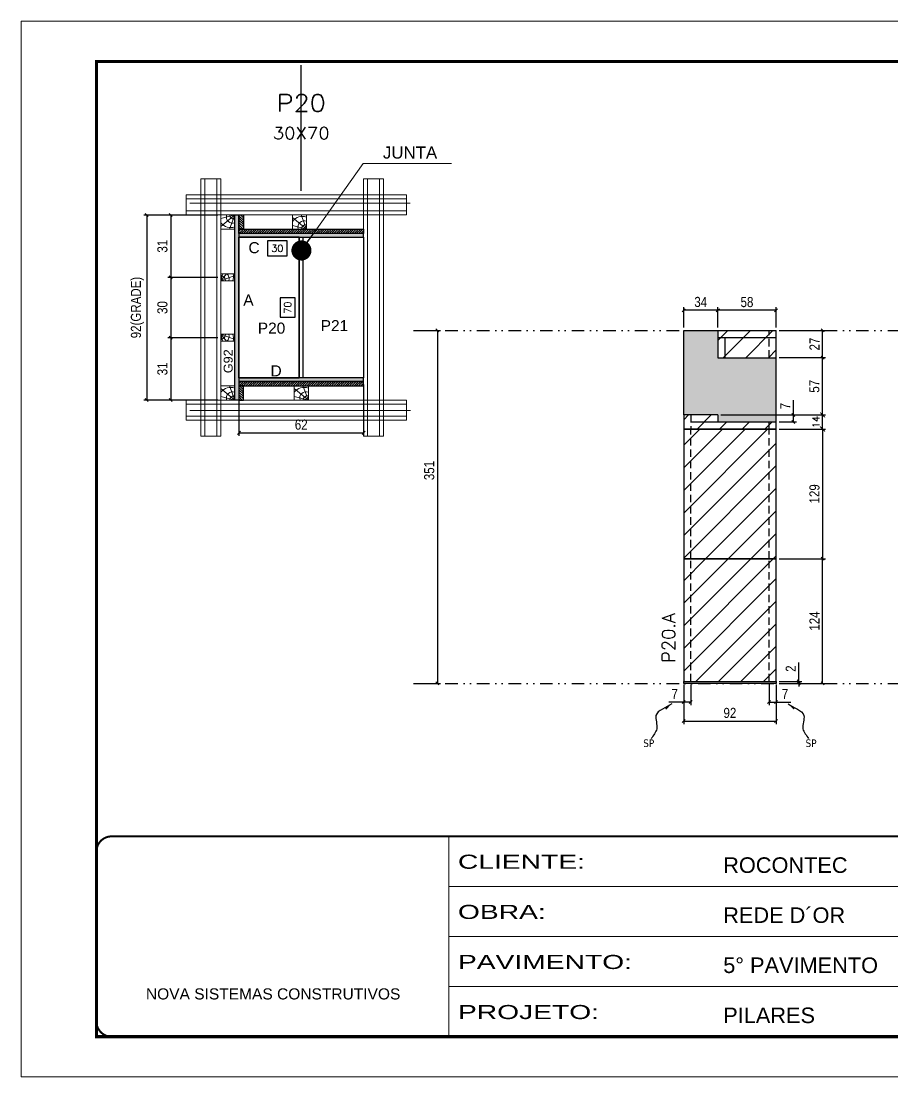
# Model space of a CAD drawing. Extents: x 28748 to 35002, y 14885 to 43501.
# Drawn here: x 30333 to 31200, y 32114 to 33164 of the extents above; entities that cross this region are included whole.
import ezdxf
from ezdxf.enums import TextEntityAlignment as Align

# ---------------------------------------------------------------- set-up
doc = ezdxf.new("R2010")
doc.units = 0
for name, pattern in [('CONTINUO', [0]), ('DASHED', [0.75, 0.5, -0.25]), ('DIVIDE2', [0.625, 0.25, -0.125, 0, -0.125, 0, -0.125]), ('HIDDEN', [0.375, 0.25, -0.125])]:
    doc.linetypes.add(name, pattern=pattern)
for name, color, linetype in [('CHAPA', 1, 'Continuous'), ('COTA', 241, 'Continuous'), ('MEIO_PONT', 93, 'Continuous'), ('Nível', 160, 'Continuous'), ('Painéis', 200, 'Continuous'), ('SARR_2.2x7', 40, 'Continuous'), ('SARRAFO', 251, 'Continuous'), ('Sarrafo de Pressão', 42, 'HIDDEN'), ('texto', 7, 'Continuous'), ('Texto de Titulo', 7, 'Continuous'), ('Texto Qtd Sarr', 242, 'Continuous'), ('TEXTO_GERAL', 7, 'Continuous')]:
    doc.layers.add(name, color=color, linetype=linetype)
for name, color, linetype, lineweight in [('Folhas', 255, 'Continuous', 9), ('Hachura', 251, 'Continuous', 9), ('Madeira', 126, 'Continuous', 18), ('Perfil Metálico', 224, 'Continuous', 18), ('SARRAFO DE PRESSAO', 251, 'DASHED', 9), ('Texto Seção', 7, 'Continuous', 15)]:
    doc.layers.add(name, color=color, linetype=linetype, lineweight=lineweight)
doc.styles.add('ARIAL', font='arial.ttf')
doc.styles.add('COTA TECNICA', font='techl___.ttf', dxfattribs={"height": 10})
doc.styles.add('COTA TECNICA 2X', font='techl___.ttf', dxfattribs={"height": 10})
doc.styles.add('COTA TECNICA-50', font='techl___.ttf', dxfattribs={"height": 10})
doc.styles.add('REGUA-120', font='ROMANS.shx', dxfattribs={"height": 15})
doc.styles.add('ROMANS', font='romans.shx')
doc.styles.add('SANSSERIF', font='sas_____.pfb')
doc.styles.get("Standard").update_dxf_attribs({"font": 'arial.ttf'})
doc.styles.add('Tecnologia', font='')
doc.styles.get('Tecnologia').set_extended_font_data('Forgotten Futurist')
doc.dimstyles.new('3x', dxfattribs={"dimtxt": 10, "dimasz": 5, "dimexe": 7, "dimexo": 5, "dimgap": 4, "dimtad": 1, "dimdec": 4, "dimlfac": 0.333333, "dimdsep": 46, "dimtxsty": 'Standard', "dimblk": 'DOT', "dimcen": 0.09, "dimclrd": 1, "dimclre": 1, "dimclrt": 2, "dimadec": 0, "dimazin": 2, "dimtfac": 1, "dimtdec": 4, "dimtmove": 0, "dimatfit": 3, "dimldrblk": 'DOT', "dimfxl": 1, "dimtolj": 1, "dimtzin": 0, "dimlwd": 9, "dimlwe": 9, "dimarcsym": 0})
doc.dimstyles.new('COTA PAINEL-50', dxfattribs={"dimtxt": 10, "dimasz": 3, "dimexe": 3, "dimexo": 3, "dimgap": 3, "dimtad": 1, "dimdec": 1, "dimzin": 12, "dimdsep": 46, "dimtxsty": 'COTA TECNICA-50', "dimblk1": 'OBLIQUE', "dimblk2": 'OBLIQUE', "dimsah": 1, "dimcen": 0.9, "dimclrd": 4, "dimclre": 4, "dimclrt": 240, "dimadec": 1, "dimazin": 3, "dimtfac": 1, "dimtdec": 1, "dimtmove": 0, "dimatfit": 3, "dimfxl": 1, "dimtolj": 1, "dimtzin": 12, "dimarcsym": 0})
doc.dimstyles.new('Cota Paínel', dxfattribs={"dimtxt": 7, "dimasz": 5, "dimexe": 3, "dimexo": 3, "dimgap": 3, "dimtad": 1, "dimdec": 1, "dimzin": 12, "dimdsep": 46, "dimtxsty": 'ROMANS', "dimblk": 'ARCHTICK', "dimcen": 0, "dimclrd": 4, "dimclre": 4, "dimclrt": 1, "dimadec": 1, "dimazin": 3, "dimtfac": 1, "dimtdec": 1, "dimtmove": 0, "dimatfit": 3, "dimldrblk": 'OBLIQUE', "dimfxl": 1, "dimtolj": 1, "dimtzin": 12, "dimarcsym": 0})
doc.dimstyles.new('PAINEL', dxfattribs={"dimtxt": 10, "dimasz": 3, "dimexe": 3, "dimexo": 3, "dimgap": 3, "dimtad": 1, "dimdec": 1, "dimzin": 12, "dimdsep": 46, "dimtxsty": 'COTA TECNICA', "dimblk1": 'OBLIQUE', "dimblk2": 'OBLIQUE', "dimsah": 1, "dimcen": 0.9, "dimclrd": 4, "dimclre": 4, "dimclrt": 240, "dimadec": 1, "dimazin": 3, "dimtfac": 1, "dimtdec": 1, "dimtmove": 0, "dimatfit": 3, "dimfxl": 1, "dimtolj": 1, "dimtzin": 12, "dimarcsym": 0})
doc.dimstyles.new('SECAO PILAR', dxfattribs={"dimtxt": 10, "dimasz": 3, "dimexe": 3, "dimexo": 3, "dimgap": 3, "dimtad": 1, "dimdec": 1, "dimlfac": 0.5, "dimzin": 12, "dimdsep": 46, "dimtxsty": 'COTA TECNICA 2X', "dimblk1": 'OBLIQUE', "dimblk2": 'OBLIQUE', "dimsah": 1, "dimcen": 0.9, "dimclrd": 256, "dimclre": 256, "dimclrt": 256, "dimadec": 1, "dimazin": 3, "dimtfac": 1, "dimtdec": 1, "dimtmove": 0, "dimatfit": 3, "dimfxl": 1, "dimtolj": 1, "dimtzin": 12, "dimarcsym": 0})
doc.dimstyles.new('SECÇÃO 2', dxfattribs={"dimtxt": 7, "dimasz": 6, "dimexe": 0.18, "dimexo": 2, "dimgap": -4, "dimtad": 3, "dimdec": 1, "dimlfac": 0.5, "dimzin": 12, "dimdsep": 46, "dimtxsty": 'ROMANS', "dimblk": 'ARCHTICK', "dimcen": 0.09, "dimse1": 1, "dimse2": 1, "dimsd1": 1, "dimsd2": 1, "dimclrd": 180, "dimclre": 5, "dimclrt": 1, "dimadec": 0, "dimazin": 3, "dimtfac": 1, "dimtdec": 1, "dimtofl": 0, "dimtmove": 0, "dimatfit": 3, "dimldrblk": 'ARCHTICK', "dimfxl": 1, "dimtolj": 1, "dimtzin": 0, "dimarcsym": 0})
doc.dimstyles.get("Standard").update_dxf_attribs({"dimtxt": 0.18, "dimasz": 0.18, "dimexe": 0.18, "dimexo": 0.0625, "dimgap": 0.09, "dimtad": 0, "dimtih": 1, "dimtoh": 1, "dimdec": 4, "dimzin": 0, "dimdsep": 46, "dimtxsty": 'Standard', "dimcen": 0.09, "dimadec": 0, "dimazin": 0, "dimtfac": 1, "dimtdec": 4, "dimtofl": 0, "dimtmove": 0, "dimatfit": 3, "dimfxl": 1, "dimtolj": 1, "dimtzin": 0, "dimarcsym": 0})
pattern_1 = [(45, (-100157.743, -928.062), (-11.2253202, 11.2253202), [])]
pattern_2 = [(45, (-3211.149, 2e-11), (-11.22532, 11.22532), [])]

# ---------------------------------------------------------------- blocks, each defined once
blk = doc.blocks.new('9999999999')
at = {"color": 30, "linetype": 'CONTINUO'}
for p, q in [((98564.6, 34230.2), (98564.6, 34429.4)), ((98564.6, 34379.6), (99584, 34379.6)), ((98564.6, 34329.8), (99488, 34329.8)), ((98564.6, 34280), (99488, 34280))]:
    blk.add_line(p, q, dxfattribs=at)
at = {"color": 30, "linetype": 'CONTINUO', "const_width": 2}
blk.add_lwpolyline([(99584, 34230.2), (99584, 34414.4, 0.414214), (99569, 34429.4), (98229, 34429.4, 0.414214), (98214, 34414.4), (98214, 34245.2, 0.414214), (98229, 34230.2), (99584, 34230.2)], format="xyb", dxfattribs=at)
at = {"layer": 'Folhas'}
blk.add_lwpolyline([(98139, 34190.2), (99624, 34190.2), (99624, 35240.2), (98139, 35240.2)], close=True, dxfattribs=at)
at = {"layer": 'Folhas', "color": 30, "const_width": 3}
blk.add_lwpolyline([(98214, 34230.2), (99584, 34230.2), (99584, 35200.2), (98214, 35200.2)], close=True, dxfattribs=at)
at = {"color": 7, "linetype": 'Continuous', "ltscale": 5, "style": 'ARIAL'}
for s, height, p in [('ROCONTEC', 15.48, (98837.7, 34393.1)), ('REDE D´OR', 15.48, (98837.7, 34343.3)), ('5° PAVIMENTO', 15.483, (98837.7, 34293.5)), ('NOVA SISTEMAS CONSTRUTIVOS', 11.059, (98263.2, 34267.2)), ('PILARES', 15.48, (98837.7, 34243.7))]:
    blk.add_text(s, height=height, dxfattribs=at).set_placement(p)
at = {"layer": 'Folhas', "color": 7, "style": 'Tecnologia', "width": 1.5}
for s, p in [('CLIENTE:', (98573.7, 34397.2)), ('OBRA:', (98573.7, 34347.3)), ('PAVIMENTO:', (98573.7, 34297.5)), ('PROJETO:', (98573.7, 34247.7))]:
    blk.add_text(s, height=14, dxfattribs=at).set_placement(p)
blk = doc.blocks.new('*D817')
at = {"layer": 'COTA', "color": 180, "lineweight": -2, "transparency": 16777216}
for p, q in [((30606.1, 32888.4), (30591.1, 32888.4)), ((30591.1, 32888.4), (30591.1, 32869.1)), ((30606.1, 32869.1), (30606.1, 32888.4)), ((30591.1, 32869.1), (30606.1, 32869.1))]:
    blk.add_line(p, q, dxfattribs=at)
at = {"layer": 'Defpoints', "color": 0, "transparency": 16777216}
for p in [(30550.1, 32948.7), (30550.1, 32808.7), (30610.1, 32808.7)]:
    blk.add_point(p, dxfattribs=at)
at = {"layer": 'COTA', "color": 1, "transparency": 16777216, "insert": (30598.6, 32878.7), "char_height": 7, "attachment_point": 5, "rotation": 90, "style": 'ROMANS'}
blk.add_mtext('\\A1;70', dxfattribs=at)
blk = doc.blocks.new('_ArchTick')
at = {"color": 0, "linetype": 'ByBlock', "const_width": 0.15}
blk.add_lwpolyline([(-0.5, -0.5), (0.5, 0.5)], dxfattribs=at)
blk = doc.blocks.new('*D818')
at = {"layer": 'COTA', "color": 180, "lineweight": -2, "transparency": 16777216}
for p, q in [((30598, 32945), (30578.7, 32945)), ((30578.7, 32945), (30578.7, 32930)), ((30598, 32930), (30598, 32945)), ((30578.7, 32930), (30598, 32930))]:
    blk.add_line(p, q, dxfattribs=at)
at = {"layer": 'Defpoints', "color": 0, "transparency": 16777216}
for p in [(30550.1, 32948.7), (30610.1, 32948.7), (30610.1, 32926)]:
    blk.add_point(p, dxfattribs=at)
at = {"layer": 'COTA', "color": 1, "transparency": 16777216, "insert": (30588.3, 32937.5), "char_height": 7, "attachment_point": 5, "style": 'ROMANS'}
blk.add_mtext('\\A1;30', dxfattribs=at)
blk = doc.blocks.new('titulo1')
at = {"layer": 'Defpoints', "color": 252, "linetype": 'HIDDEN', "ltscale": 2}
blk.add_line((0, 0), (0, 125), dxfattribs=at)
at = {"layer": 'Defpoints', "style": 'ROMANS', "oblique": 15}
blk.add_attdef('FOLHA', text='', height=10, dxfattribs=at).set_placement((0, 15.6), align=Align.MIDDLE_CENTER)
at = {"layer": 'Texto Qtd Sarr', "color": 3, "style": 'ROMANS', "oblique": 15}
for tag, height, p in [('TITULO', 17, (0, 71.4)), ('SEÇÃO', 12, (0, 41.5))]:
    blk.add_attdef(tag, text='', height=height, dxfattribs=at).set_placement(p, align=Align.MIDDLE_CENTER)
blk = doc.blocks.new('_Oblique')
at = {"color": 0, "linetype": 'ByBlock', "lineweight": -2}
blk.add_line((-0.5, -0.5), (0.5, 0.5), dxfattribs=at)
blk = doc.blocks.new('*D819')
at = {"layer": 'COTA', "lineweight": -2, "transparency": 16777216}
for p, q in [((30529.1, 32970.7), (30455.4, 32970.7)), ((30458.4, 32970.7), (30458.4, 32786.7)), ((30529.1, 32786.7), (30455.4, 32786.7))]:
    blk.add_line(p, q, dxfattribs=at)
at = {"layer": 'Defpoints', "color": 0, "transparency": 16777216}
for p in [(30532.1, 32970.7), (30458.4, 32786.7), (30532.1, 32786.7)]:
    blk.add_point(p, dxfattribs=at)
at = {"layer": 'COTA', "lineweight": -2, "transparency": 16777216, "xscale": 3, "yscale": 3, "zscale": 3}
for p, rotation in [((30458.4, 32970.7), 90), ((30458.4, 32786.7), 270)]:
    blk.add_blockref('_Oblique', p, dxfattribs=dict(at, rotation=rotation))
at = {"layer": 'COTA', "transparency": 16777216, "insert": (30449.1, 32878.7), "char_height": 10, "attachment_point": 5, "rotation": 90, "style": 'COTA TECNICA 2X'}
blk.add_mtext('\\A1;92(GRADE)', dxfattribs=at)
blk = doc.blocks.new('*D820')
at = {"layer": 'COTA', "lineweight": -2, "transparency": 16777216}
for p, q in [((30529.1, 32848.7), (30479.2, 32848.7)), ((30482.2, 32848.7), (30482.2, 32786.7)), ((30529.1, 32786.7), (30479.2, 32786.7))]:
    blk.add_line(p, q, dxfattribs=at)
at = {"layer": 'Defpoints', "color": 0, "transparency": 16777216}
for p in [(30532.1, 32848.7), (30482.2, 32786.7), (30532.1, 32786.7)]:
    blk.add_point(p, dxfattribs=at)
at = {"layer": 'COTA', "lineweight": -2, "transparency": 16777216, "xscale": 3, "yscale": 3, "zscale": 3}
for p, rotation in [((30482.2, 32848.7), 90), ((30482.2, 32786.7), 270)]:
    blk.add_blockref('_Oblique', p, dxfattribs=dict(at, rotation=rotation))
at = {"layer": 'COTA', "transparency": 16777216, "insert": (30474, 32817.7), "char_height": 10, "attachment_point": 5, "rotation": 90, "style": 'COTA TECNICA 2X'}
blk.add_mtext('\\A1;31', dxfattribs=at)
blk = doc.blocks.new('PONTALETE')
at = {"layer": 'Madeira'}
for q in [(2.71, 7), (7, 5.76), (7, 1.74)]:
    blk.add_line((0, 0), q, dxfattribs=at)
blk.add_lwpolyline([(0, 0), (7, 0), (7, 7), (0, 7)], close=True, dxfattribs=at)
for centre, radius, start, end in [((2.04, 0.06), 6.23, 37.2818, 109.0913), ((1.09, 0.9), 3.19, 343.603, 109.9847), ((-0.21, -0.78), 3.09, 14.6322, 86.0383)]:
    blk.add_arc(centre, radius, start, end, dxfattribs=at)
blk = doc.blocks.new('MEIO PONTALETE')
at = {"layer": 'Madeira'}
for q in [(2.71, 7), (3.5, 2.88), (3.5, 0.87)]:
    blk.add_line((0, 0), q, dxfattribs=at)
blk.add_lwpolyline([(0, 0), (3.5, 0), (3.5, 7), (0, 7)], close=True, dxfattribs=at)
for centre, radius, start, end in [((2.04, 0.06), 6.23, 76.4499, 109.0913), ((1.09, 0.9), 3.19, 40.9063, 109.9847), ((-0.21, -0.78), 3.09, 14.6322, 86.0383)]:
    blk.add_arc(centre, radius, start, end, dxfattribs=at)
blk = doc.blocks.new('*D821')
at = {"layer": 'COTA', "lineweight": -2, "transparency": 16777216}
for p, q in [((30529.1, 32970.7), (30479.2, 32970.7)), ((30482.2, 32970.7), (30482.2, 32908.7)), ((30529.1, 32908.7), (30479.2, 32908.7))]:
    blk.add_line(p, q, dxfattribs=at)
at = {"layer": 'Defpoints', "color": 0, "transparency": 16777216}
for p in [(30532.1, 32970.7), (30482.2, 32908.7), (30532.1, 32908.7)]:
    blk.add_point(p, dxfattribs=at)
at = {"layer": 'COTA', "lineweight": -2, "transparency": 16777216, "xscale": 3, "yscale": 3, "zscale": 3}
for p, rotation in [((30482.2, 32970.7), 90), ((30482.2, 32908.7), 270)]:
    blk.add_blockref('_Oblique', p, dxfattribs=dict(at, rotation=rotation))
at = {"layer": 'COTA', "transparency": 16777216, "insert": (30474, 32939.7), "char_height": 10, "attachment_point": 5, "rotation": 90, "style": 'COTA TECNICA 2X'}
blk.add_mtext('\\A1;31', dxfattribs=at)
blk = doc.blocks.new('*D822')
at = {"layer": 'COTA', "lineweight": -2, "transparency": 16777216}
for p, q in [((30529.1, 32908.7), (30479.2, 32908.7)), ((30482.2, 32908.7), (30482.2, 32848.7)), ((30529.1, 32848.7), (30479.2, 32848.7))]:
    blk.add_line(p, q, dxfattribs=at)
at = {"layer": 'Defpoints', "color": 0, "transparency": 16777216}
for p in [(30532.1, 32908.7), (30482.2, 32848.7), (30532.1, 32848.7)]:
    blk.add_point(p, dxfattribs=at)
at = {"layer": 'COTA', "lineweight": -2, "transparency": 16777216, "xscale": 3, "yscale": 3, "zscale": 3}
for p, rotation in [((30482.2, 32908.7), 90), ((30482.2, 32848.7), 270)]:
    blk.add_blockref('_Oblique', p, dxfattribs=dict(at, rotation=rotation))
at = {"layer": 'COTA', "transparency": 16777216, "insert": (30474, 32878.7), "char_height": 10, "attachment_point": 5, "rotation": 90, "style": 'COTA TECNICA 2X'}
blk.add_mtext('\\A1;30', dxfattribs=at)
blk = doc.blocks.new('*D1748')
at = {"layer": 'COTA', "lineweight": -2, "transparency": 16777216}
for p, q in [((30550.1, 32802.1), (30550.1, 32751.1)), ((30674.1, 32802.1), (30674.1, 32751.1)), ((30550.1, 32754.1), (30674.1, 32754.1))]:
    blk.add_line(p, q, dxfattribs=at)
at = {"layer": 'Defpoints', "color": 0, "transparency": 16777216}
for p in [(30550.1, 32805.1), (30674.1, 32805.1), (30674.1, 32754.1)]:
    blk.add_point(p, dxfattribs=at)
at = {"layer": 'COTA', "lineweight": -2, "transparency": 16777216, "xscale": 3, "yscale": 3, "zscale": 3, "rotation": 180}
blk.add_blockref('_Oblique', (30550.1, 32754.1), dxfattribs=at)
at = {"layer": 'COTA', "lineweight": -2, "transparency": 16777216, "xscale": 3, "yscale": 3, "zscale": 3}
blk.add_blockref('_Oblique', (30674.1, 32754.1), dxfattribs=at)
at = {"layer": 'COTA', "transparency": 16777216, "insert": (30612.1, 32762.2), "char_height": 10, "attachment_point": 5, "style": 'COTA TECNICA 2X'}
blk.add_mtext('\\A1;62', dxfattribs=at)
blk = doc.blocks.new('*D1751')
at = {"layer": 'COTA', "color": 4, "linetype": 'ByBlock', "lineweight": -2, "transparency": 16777216}
for p, q in [((30727, 32855.9), (30750.7, 32855.9)), ((30747.7, 32855.9), (30747.7, 32504.9)), ((30727, 32504.9), (30750.7, 32504.9))]:
    blk.add_line(p, q, dxfattribs=at)
at = {"layer": 'Defpoints', "color": 0, "linetype": 'ByBlock', "transparency": 16777216}
for p in [(30724, 32855.9), (30724, 32504.9), (30747.7, 32504.9)]:
    blk.add_point(p, dxfattribs=at)
at = {"layer": 'COTA', "color": 4, "linetype": 'ByBlock', "lineweight": -2, "transparency": 16777216, "xscale": 3, "yscale": 3, "zscale": 3}
for p, rotation in [((30747.7, 32855.9), 90), ((30747.7, 32504.9), 270)]:
    blk.add_blockref('_Oblique', p, dxfattribs=dict(at, rotation=rotation))
at = {"layer": 'COTA', "color": 240, "linetype": 'ByBlock', "transparency": 16777216, "insert": (30739.5, 32716.6), "char_height": 10, "attachment_point": 5, "rotation": 90, "style": 'COTA TECNICA'}
blk.add_mtext('\\A1;351', dxfattribs=at)
blk = doc.blocks.new('*D825')
at = {"layer": 'COTA', "color": 4, "lineweight": -2, "transparency": 16777216}
for p, q in [((30992.7, 32503.9), (30992.7, 32464.4)), ((31084.7, 32503.9), (31084.7, 32464.4)), ((30992.7, 32467.4), (31084.7, 32467.4))]:
    blk.add_line(p, q, dxfattribs=at)
at = {"layer": 'Defpoints', "color": 0, "transparency": 16777216}
for p in [(30992.7, 32506.9), (31084.7, 32506.9), (31084.7, 32467.4)]:
    blk.add_point(p, dxfattribs=at)
at = {"layer": 'COTA', "color": 4, "lineweight": -2, "transparency": 16777216, "xscale": 3, "yscale": 3, "zscale": 3, "rotation": 180}
blk.add_blockref('_Oblique', (30992.7, 32467.4), dxfattribs=at)
at = {"layer": 'COTA', "color": 4, "lineweight": -2, "transparency": 16777216, "xscale": 3, "yscale": 3, "zscale": 3}
blk.add_blockref('_Oblique', (31084.7, 32467.4), dxfattribs=at)
at = {"layer": 'COTA', "color": 240, "transparency": 16777216, "insert": (31038.7, 32475.5), "char_height": 10, "attachment_point": 5, "style": 'COTA TECNICA'}
blk.add_mtext('\\A1;92', dxfattribs=at)
blk = doc.blocks.new('*D826')
at = {"layer": 'COTA', "color": 4, "lineweight": -2, "transparency": 16777216}
for p, q in [((30992.7, 32501.9), (30992.7, 32483.3)), ((30999.7, 32503.9), (30999.7, 32483.3)), ((30992.7, 32486.3), (30978, 32486.3)), ((30999.7, 32486.3), (30992.7, 32486.3))]:
    blk.add_line(p, q, dxfattribs=at)
at = {"layer": 'Defpoints', "color": 0, "transparency": 16777216}
for p in [(30992.7, 32504.9), (30999.7, 32506.9), (30992.7, 32486.3)]:
    blk.add_point(p, dxfattribs=at)
at = {"layer": 'COTA', "color": 4, "lineweight": -2, "transparency": 16777216, "xscale": 3, "yscale": 3, "zscale": 3, "rotation": 180}
blk.add_blockref('_Oblique', (30992.7, 32486.3), dxfattribs=at)
at = {"layer": 'COTA', "color": 4, "lineweight": -2, "transparency": 16777216, "xscale": 3, "yscale": 3, "zscale": 3}
blk.add_blockref('_Oblique', (30999.7, 32486.3), dxfattribs=at)
at = {"layer": 'COTA', "color": 240, "transparency": 16777216, "insert": (30983.8, 32494.4), "char_height": 10, "attachment_point": 5, "style": 'COTA TECNICA-50'}
blk.add_mtext('\\A1;7', dxfattribs=at)
blk = doc.blocks.new('*D827')
at = {"layer": 'COTA', "color": 4, "lineweight": -2, "transparency": 16777216}
for p, q in [((31077.7, 32503.9), (31077.7, 32483.3)), ((31084.7, 32501.9), (31084.7, 32483.3)), ((31077.7, 32486.3), (31084.7, 32486.3)), ((31084.7, 32486.3), (31099.4, 32486.3))]:
    blk.add_line(p, q, dxfattribs=at)
at = {"layer": 'Defpoints', "color": 0, "transparency": 16777216}
for p in [(31077.7, 32506.9), (31084.7, 32504.9), (31084.7, 32486.3)]:
    blk.add_point(p, dxfattribs=at)
at = {"layer": 'COTA', "color": 4, "lineweight": -2, "transparency": 16777216, "xscale": 3, "yscale": 3, "zscale": 3, "rotation": 180}
blk.add_blockref('_Oblique', (31077.7, 32486.3), dxfattribs=at)
at = {"layer": 'COTA', "color": 4, "lineweight": -2, "transparency": 16777216, "xscale": 3, "yscale": 3, "zscale": 3}
blk.add_blockref('_Oblique', (31084.7, 32486.3), dxfattribs=at)
at = {"layer": 'COTA', "color": 240, "transparency": 16777216, "insert": (31093.6, 32494.4), "char_height": 10, "attachment_point": 5, "style": 'COTA TECNICA-50'}
blk.add_mtext('\\A1;7', dxfattribs=at)
blk = doc.blocks.new('*D828')
at = {"layer": 'COTA', "color": 4, "lineweight": -2, "transparency": 16777216}
for p, q in [((31087.7, 32628.9), (31133.9, 32628.9)), ((31130.9, 32504.9), (31130.9, 32628.9)), ((31087.7, 32504.9), (31133.9, 32504.9))]:
    blk.add_line(p, q, dxfattribs=at)
at = {"layer": 'Defpoints', "color": 0, "transparency": 16777216}
for p in [(31084.7, 32628.9), (31130.9, 32628.9), (31084.7, 32504.9)]:
    blk.add_point(p, dxfattribs=at)
at = {"layer": 'COTA', "color": 4, "lineweight": -2, "transparency": 16777216, "xscale": 3, "yscale": 3, "zscale": 3}
for p, rotation in [((31130.9, 32628.9), 90), ((31130.9, 32504.9), 270)]:
    blk.add_blockref('_Oblique', p, dxfattribs=dict(at, rotation=rotation))
at = {"layer": 'COTA', "color": 240, "transparency": 16777216, "insert": (31122.9, 32566.9), "char_height": 10, "attachment_point": 5, "rotation": 90, "style": 'COTA TECNICA-50'}
blk.add_mtext('\\A1;124', dxfattribs=at)
blk = doc.blocks.new('*D829')
at = {"layer": 'COTA', "color": 4, "lineweight": -2, "transparency": 16777216}
for p, q in [((31107.2, 32506.9), (31107.2, 32525.7)), ((31087.7, 32506.9), (31110.2, 32506.9)), ((31087.7, 32504.9), (31110.2, 32504.9)), ((31107.2, 32504.9), (31107.2, 32506.9)), ((31107.2, 32504.9), (31107.2, 32501.9))]:
    blk.add_line(p, q, dxfattribs=at)
at = {"layer": 'Defpoints', "color": 0, "transparency": 16777216}
for p in [(31084.7, 32506.9), (31084.7, 32504.9), (31107.2, 32504.9)]:
    blk.add_point(p, dxfattribs=at)
at = {"layer": 'COTA', "color": 4, "lineweight": -2, "transparency": 16777216, "xscale": 3, "yscale": 3, "zscale": 3}
for p, rotation in [((31107.2, 32506.9), 270), ((31107.2, 32504.9), 90)]:
    blk.add_blockref('_Oblique', p, dxfattribs=dict(at, rotation=rotation))
at = {"layer": 'COTA', "color": 240, "transparency": 16777216, "insert": (31099.2, 32519.6), "char_height": 10, "attachment_point": 5, "rotation": 90, "style": 'COTA TECNICA-50'}
blk.add_mtext('\\A1;2', dxfattribs=at)
blk = doc.blocks.new('*D830')
at = {"layer": 'COTA', "color": 4, "linetype": 'ByBlock', "lineweight": -2, "transparency": 16777216}
for p, q in [((31087.7, 32757.9), (31133.9, 32757.9)), ((31130.9, 32757.9), (31130.9, 32628.9)), ((31087.7, 32628.9), (31133.9, 32628.9))]:
    blk.add_line(p, q, dxfattribs=at)
at = {"layer": 'Defpoints', "color": 0, "linetype": 'ByBlock', "transparency": 16777216}
for p in [(31084.7, 32757.9), (31084.7, 32628.9), (31130.9, 32628.9)]:
    blk.add_point(p, dxfattribs=at)
at = {"layer": 'COTA', "color": 4, "linetype": 'ByBlock', "lineweight": -2, "transparency": 16777216, "xscale": 3, "yscale": 3, "zscale": 3}
for p, rotation in [((31130.9, 32757.9), 90), ((31130.9, 32628.9), 270)]:
    blk.add_blockref('_Oblique', p, dxfattribs=dict(at, rotation=rotation))
at = {"layer": 'COTA', "color": 240, "linetype": 'ByBlock', "transparency": 16777216, "insert": (31122.9, 32693.4), "char_height": 10, "attachment_point": 5, "rotation": 90, "style": 'COTA TECNICA'}
blk.add_mtext('\\A1;129', dxfattribs=at)
blk = doc.blocks.new('_Dot')
at = {"color": 0, "linetype": 'ByBlock', "lineweight": -2}
blk.add_line((-0.5, 0), (-1, 0), dxfattribs=at)
at = {"color": 0, "linetype": 'ByBlock', "const_width": 0.5}
blk.add_lwpolyline([(-0.25, 0, 1), (0.25, 0, 1)], format="xyb", close=True, dxfattribs=at)
blk = doc.blocks.new('*D2297')
at = {"layer": 'COTA', "color": 4, "lineweight": -2, "transparency": 16777216}
for p, q in [((31087.7, 32771.9), (31133.9, 32771.9)), ((31130.9, 32757.9), (31130.9, 32771.9)), ((31087.7, 32757.9), (31133.9, 32757.9))]:
    blk.add_line(p, q, dxfattribs=at)
at = {"layer": 'Defpoints', "color": 0, "transparency": 16777216}
for p in [(31084.7, 32771.9), (31130.9, 32771.9), (31084.7, 32757.9)]:
    blk.add_point(p, dxfattribs=at)
at = {"layer": 'COTA', "color": 4, "lineweight": -2, "transparency": 16777216, "xscale": 5, "yscale": 5, "zscale": 5}
for p, rotation in [((31130.9, 32771.9), 90), ((31130.9, 32757.9), 270)]:
    blk.add_blockref('_ArchTick', p, dxfattribs=dict(at, rotation=rotation))
at = {"layer": 'COTA', "color": 1, "transparency": 16777216, "insert": (31124.4, 32764.9), "char_height": 7, "attachment_point": 5, "rotation": 90, "style": 'ROMANS'}
blk.add_mtext('\\A1;14', dxfattribs=at)
blk = doc.blocks.new('*D2298')
at = {"layer": 'COTA', "color": 4, "lineweight": -2, "transparency": 16777216}
for p, q in [((31087.7, 32828.9), (31133.9, 32828.9)), ((31130.9, 32771.9), (31130.9, 32828.9)), ((31087.7, 32771.9), (31133.9, 32771.9))]:
    blk.add_line(p, q, dxfattribs=at)
at = {"layer": 'Defpoints', "color": 0, "transparency": 16777216}
for p in [(31084.7, 32828.9), (31130.9, 32828.9), (31084.7, 32771.9)]:
    blk.add_point(p, dxfattribs=at)
at = {"layer": 'COTA', "color": 4, "lineweight": -2, "transparency": 16777216, "xscale": 3, "yscale": 3, "zscale": 3}
for p, rotation in [((31130.9, 32828.9), 90), ((31130.9, 32771.9), 270)]:
    blk.add_blockref('_Oblique', p, dxfattribs=dict(at, rotation=rotation))
at = {"layer": 'COTA', "color": 240, "transparency": 16777216, "insert": (31122.8, 32800.4), "char_height": 10, "attachment_point": 5, "rotation": 90, "style": 'COTA TECNICA-50'}
blk.add_mtext('\\A1;57', dxfattribs=at)
blk = doc.blocks.new('*D2300')
at = {"layer": 'COTA', "color": 4, "lineweight": -2, "transparency": 16777216}
for p, q in [((31026.7, 32858.9), (31026.7, 32879)), ((31084.7, 32876), (31026.7, 32876)), ((31084.7, 32858.9), (31084.7, 32879))]:
    blk.add_line(p, q, dxfattribs=at)
at = {"layer": 'Defpoints', "color": 0, "transparency": 16777216}
for p in [(31026.7, 32876), (31026.7, 32855.9), (31084.7, 32855.9)]:
    blk.add_point(p, dxfattribs=at)
at = {"layer": 'COTA', "color": 4, "lineweight": -2, "transparency": 16777216, "xscale": 3, "yscale": 3, "zscale": 3, "rotation": 180}
blk.add_blockref('_Oblique', (31026.7, 32876), dxfattribs=at)
at = {"layer": 'COTA', "color": 4, "lineweight": -2, "transparency": 16777216, "xscale": 3, "yscale": 3, "zscale": 3}
blk.add_blockref('_Oblique', (31084.7, 32876), dxfattribs=at)
at = {"layer": 'COTA', "color": 240, "transparency": 16777216, "insert": (31055.7, 32884.1), "char_height": 10, "attachment_point": 5, "style": 'COTA TECNICA'}
blk.add_mtext('\\A1;58', dxfattribs=at)
blk = doc.blocks.new('*D2299')
at = {"layer": 'COTA', "color": 4, "lineweight": -2, "transparency": 16777216}
for p, q in [((30992.7, 32858.9), (30992.7, 32879)), ((31026.7, 32876), (30992.7, 32876)), ((31026.7, 32858.9), (31026.7, 32879))]:
    blk.add_line(p, q, dxfattribs=at)
at = {"layer": 'Defpoints', "color": 0, "transparency": 16777216}
for p in [(30992.7, 32876), (30992.7, 32855.9), (31026.7, 32855.9)]:
    blk.add_point(p, dxfattribs=at)
at = {"layer": 'COTA', "color": 4, "lineweight": -2, "transparency": 16777216, "xscale": 3, "yscale": 3, "zscale": 3, "rotation": 180}
blk.add_blockref('_Oblique', (30992.7, 32876), dxfattribs=at)
at = {"layer": 'COTA', "color": 4, "lineweight": -2, "transparency": 16777216, "xscale": 3, "yscale": 3, "zscale": 3}
blk.add_blockref('_Oblique', (31026.7, 32876), dxfattribs=at)
at = {"layer": 'COTA', "color": 240, "transparency": 16777216, "insert": (31009.7, 32884.2), "char_height": 10, "attachment_point": 5, "style": 'COTA TECNICA'}
blk.add_mtext('\\A1;34', dxfattribs=at)
blk = doc.blocks.new('*D2301')
at = {"layer": 'COTA', "color": 4, "lineweight": -2, "transparency": 16777216}
for p, q in [((31101.9, 32771.9), (31101.9, 32786.6)), ((31029.7, 32771.9), (31104.9, 32771.9)), ((31101.9, 32764.9), (31101.9, 32771.9)), ((31087.7, 32764.9), (31104.9, 32764.9))]:
    blk.add_line(p, q, dxfattribs=at)
at = {"layer": 'Defpoints', "color": 0, "transparency": 16777216}
for p in [(31026.7, 32771.9), (31084.7, 32764.9), (31101.9, 32764.9)]:
    blk.add_point(p, dxfattribs=at)
at = {"layer": 'COTA', "color": 4, "lineweight": -2, "transparency": 16777216, "xscale": 3, "yscale": 3, "zscale": 3}
for p, rotation in [((31101.9, 32771.9), 90), ((31101.9, 32764.9), 270)]:
    blk.add_blockref('_Oblique', p, dxfattribs=dict(at, rotation=rotation))
at = {"layer": 'COTA', "color": 240, "transparency": 16777216, "insert": (31093.8, 32780.7), "char_height": 10, "attachment_point": 5, "rotation": 90, "style": 'COTA TECNICA'}
blk.add_mtext('\\A1;7', dxfattribs=at)
blk = doc.blocks.new('*D2302')
at = {"layer": 'COTA', "color": 4, "lineweight": -2, "transparency": 16777216}
for p, q in [((31087.7, 32855.9), (31133.9, 32855.9)), ((31130.9, 32828.9), (31130.9, 32855.9)), ((31087.7, 32828.9), (31133.9, 32828.9))]:
    blk.add_line(p, q, dxfattribs=at)
at = {"layer": 'Defpoints', "color": 0, "transparency": 16777216}
for p in [(31084.7, 32855.9), (31130.9, 32855.9), (31084.7, 32828.9)]:
    blk.add_point(p, dxfattribs=at)
at = {"layer": 'COTA', "color": 4, "lineweight": -2, "transparency": 16777216, "xscale": 3, "yscale": 3, "zscale": 3}
for p, rotation in [((31130.9, 32855.9), 90), ((31130.9, 32828.9), 270)]:
    blk.add_blockref('_Oblique', p, dxfattribs=dict(at, rotation=rotation))
at = {"layer": 'COTA', "color": 240, "transparency": 16777216, "insert": (31122.9, 32842.4), "char_height": 10, "attachment_point": 5, "rotation": 90, "style": 'COTA TECNICA'}
blk.add_mtext('\\A1;27', dxfattribs=at)

msp = doc.modelspace()

# ---------------------------------------------------------------- hatches: boundary and pattern name
at = {"layer": 'COTA', "linetype": 'ByBlock'}
h = msp.add_hatch(dxfattribs=at)
h.set_pattern_fill('AR-CONC', color=256, scale=0.03)
h.set_pattern_definition([(50, (-3211.149, 2e-11), (5.46554007, -0.47817257), [0.5715, -6.2865]), (355, (-3211.149, 2e-11), (-1.05730264, 5.73170536), [0.4572, -5.0292175]), (100.451445, (-3210.6933, -0.04), (4.4082374, 5.25353256), [0.48570026, -5.34270734]), (46.1842, (-3211.149, 1.524), (8.1323712, -1.2612698), [0.85725, -9.42975]), (96.635558, (-3210.471, 1.419), (7.122124, 7.4227837), [0.7285507, -8.0140682]), (351.184151, (-3211.149, 1.524), (7.122124, 7.4227837), [0.685799, -7.543792]), (21, (-3210.387, 1.143), (4.54843174, -3.06795595), [0.5715, -6.2865]), (326, (-3210.387, 1.143), (1.85406085, 5.525639), [0.4572, -5.0292]), (71.451445, (-3210.008, 0.8873), (6.4024926, 2.45768307), [0.48570026, -5.3426981]), (37.5, (-3211.1488, 2e-11), (0.0926581, 2.53665117), [0, -4.96824, 0, -5.1054, 0, -5.04825]), (7.5, (-3211.1488, 2e-11), (2.00458988, 3.00541724), [0, -2.91084, 0, -4.85394, 0, -1.92405]), (327.5, (-3212.848, 2e-11), (4.067717855, -0.17186232), [0, -1.905, 0, -5.9436, 0, -7.8867]), (317.5, (-3213.61, 2e-11), (4.44387544, 0.76279473), [0, -2.4765, 0, -3.94716, 0, -5.6007])])
h.paths.add_polyline_path([(31026.71, 32771.85), (31026.71, 32764.85), (31084.71, 32764.85), (31084.71, 32828.85), (31026.71, 32828.85), (31026.71, 32855.85), (30992.71, 32855.85), (30992.71, 32771.85)])
at = {"layer": 'Hachura'}
h = msp.add_hatch(color=256, dxfattribs=at)
h.dxf.hatch_style = 1
h.paths.add_polyline_path([(30550.14, 32786.75), (30546.14, 32786.75), (30546.14, 32970.75), (30550.14, 32970.75)])
h = msp.add_hatch(color=256, dxfattribs=at)
h.dxf.hatch_style = 1
h.paths.add_polyline_path([(30550.14, 32786.75), (30546.14, 32786.75), (30546.14, 32970.75), (30550.14, 32970.75)])
h = msp.add_hatch(dxfattribs=at)
h.set_pattern_fill('ANSI31', color=256, scale=0.5, angle=90, style=0)
h.set_pattern_definition([(135, (7658.7293, 42094.6984), (-1.12253202, -1.12253202), [])])
h.paths.add_polyline_path([(30550.14, 32956.75), (30554.54, 32956.75), (30554.54, 32970.75), (30550.14, 32970.75)])
h = msp.add_hatch(dxfattribs=at)
h.set_pattern_fill('ANSI31', color=256, scale=0.5, style=0)
h.set_pattern_definition([(45, (39724.0893, 55881.7547), (-1.12253202, 1.12253202), [])])
h.paths.add_polyline_path([(30674.14, 32952.35), (30674.14, 32956.75), (30550.14, 32956.75), (30550.14, 32952.35)])
h = msp.add_hatch(color=256, dxfattribs=at)
h.dxf.hatch_style = 1
h.paths.add_polyline_path([(30550.14, 32952.35), (30550.14, 32948.75), (30674.14, 32948.75), (30674.14, 32952.35)])
h = msp.add_hatch(color=256, dxfattribs=at)
h.dxf.hatch_style = 1
h.paths.add_polyline_path([(30550.14, 32952.35), (30550.14, 32948.75), (30674.14, 32948.75), (30674.14, 32952.35)])
h = msp.add_hatch(dxfattribs=at)
h.set_pattern_fill('ANSI31', color=256, scale=5)
h.set_pattern_definition(pattern_2)
h.paths.add_polyline_path([(31026.71, 32855.85), (31026.71, 32828.85), (31084.71, 32828.85), (31084.71, 32855.85)])
h = msp.add_hatch(color=256, dxfattribs=at)
h.dxf.hatch_style = 1
h.paths.add_polyline_path([(30550.14, 32808.75), (30550.14, 32805.15), (30674.14, 32805.15), (30674.14, 32808.75)])
h = msp.add_hatch(color=256, dxfattribs=at)
h.dxf.hatch_style = 1
h.paths.add_polyline_path([(30550.14, 32808.75), (30550.14, 32805.15), (30674.14, 32805.15), (30674.14, 32808.75)])
h = msp.add_hatch(dxfattribs=at)
h.set_pattern_fill('ANSI31', color=256, scale=0.5, style=0)
h.set_pattern_definition([(45, (40099.0893, 55696.5547), (-1.12253202, 1.12253202), [])])
h.paths.add_polyline_path([(30674.14, 32805.15), (30674.14, 32800.75), (30550.14, 32800.75), (30550.14, 32805.15)])
h = msp.add_hatch(dxfattribs=at)
h.set_pattern_fill('ANSI31', color=256, scale=0.5, angle=90, style=0)
h.set_pattern_definition([(135, (7658.7293, 42289.6984), (-1.12253202, -1.12253202), [])])
h.paths.add_polyline_path([(30550.14, 32800.75), (30554.54, 32800.75), (30554.54, 32786.75), (30550.14, 32786.75)])
h = msp.add_hatch(dxfattribs=at)
h.set_pattern_fill('ANSI31', color=256, scale=5)
h.set_pattern_definition(pattern_2)
h.paths.add_polyline_path([(30992.71, 32771.85), (30992.71, 32757.85), (31084.71, 32757.85), (31084.71, 32764.85), (31026.71, 32764.85), (31026.71, 32771.85)])
at = {"layer": 'Hachura', "linetype": 'ByBlock'}
h = msp.add_hatch(dxfattribs=at)
h.set_pattern_fill('ANSI31', color=256, scale=5)
h.set_pattern_definition(pattern_1)
h.paths.add_polyline_path([(31084.71, 32757.85), (30992.71, 32757.85), (30992.71, 32628.85), (31084.71, 32628.85)])
h = msp.add_hatch(dxfattribs=at)
h.set_pattern_fill('ANSI31', color=256, scale=5)
h.set_pattern_definition(pattern_1)
h.paths.add_polyline_path([(31084.71, 32628.85), (30992.71, 32628.85), (30992.71, 32506.85), (31084.71, 32506.85)])

# ---------------------------------------------------------------- linework, layer by layer
for points in [[(30550.14, 32948.75), (30610.14, 32948.75), (30610.14, 32808.75), (30550.14, 32808.75)], [(30614.14, 32948.75), (30674.14, 32948.75), (30674.14, 32808.75), (30614.14, 32808.75)]]:
    msp.add_lwpolyline(points, close=True)
at = {"layer": 'CHAPA'}
for p, q in [((30610.14, 32808.75), (30610.14, 32948.75)), ((30614.14, 32808.75), (30614.14, 32948.75))]:
    msp.add_line(p, q, dxfattribs=at)
for points in [[(30550.14, 32786.75), (30546.14, 32786.75), (30546.14, 32970.75), (30550.14, 32970.75)], [(30550.14, 32786.75), (30546.14, 32786.75), (30546.14, 32970.75), (30550.14, 32970.75)], [(30550.14, 32952.35), (30550.14, 32948.75), (30674.14, 32948.75), (30674.14, 32952.35)], [(30550.14, 32952.35), (30550.14, 32948.75), (30674.14, 32948.75), (30674.14, 32952.35)], [(30550.14, 32808.75), (30550.14, 32805.15), (30674.14, 32805.15), (30674.14, 32808.75)], [(30550.14, 32808.75), (30550.14, 32805.15), (30674.14, 32805.15), (30674.14, 32808.75)]]:
    msp.add_lwpolyline(points, close=True, dxfattribs=at)
at = {"layer": 'COTA', "linetype": 'ByBlock'}
for p, q in [((30992.71, 32771.85), (30992.71, 32855.85)), ((30992.71, 32855.85), (31026.71, 32855.85)), ((31084.71, 32764.85), (31084.71, 32828.85))]:
    msp.add_line(p, q, dxfattribs=at)
at = {"layer": 'Hachura'}
for p, q in [((30501.34, 32982.52), (30720.61, 32982.54)), ((30501.34, 32776.47), (30720.93, 32776.46))]:
    msp.add_line(p, q, dxfattribs=at)
at = {"layer": 'Madeira'}
msp.add_lwpolyline([(30546.14, 32786.75), (30532.14, 32786.75), (30532.14, 32970.75), (30546.14, 32970.75)], close=True, dxfattribs=at)
at = {"layer": 'Nível', "color": 4, "linetype": 'DIVIDE2', "ltscale": 50}
for p, q in [((30724, 32855.85), (31778.34, 32855.85)), ((30724, 32504.85), (31778.34, 32504.85))]:
    msp.add_line(p, q, dxfattribs=at)
at = {"layer": 'Painéis'}
for p, q in [((31026.71, 32855.85), (31084.71, 32855.85)), ((31026.71, 32855.85), (31026.71, 32828.85)), ((31084.71, 32828.85), (31084.71, 32855.85)), ((31026.71, 32828.85), (31084.71, 32828.85)), ((30992.71, 32771.85), (30992.71, 32757.85)), ((31026.71, 32771.85), (30992.71, 32771.85)), ((31026.71, 32771.85), (31026.71, 32764.85)), ((31084.71, 32764.85), (31026.71, 32764.85)), ((31084.71, 32757.85), (31084.71, 32764.85)), ((31084.71, 32757.85), (30992.71, 32757.85)), ((30992.71, 32757.85), (31084.71, 32757.85))]:
    msp.add_line(p, q, dxfattribs=at)
for points in [[(30610.14, 32948.75), (30550.14, 32948.75), (30550.14, 32808.75), (30610.14, 32808.75)], [(30992.71, 32628.85), (31084.71, 32628.85), (31084.71, 32757.85), (30992.71, 32757.85)], [(30992.71, 32506.85), (31084.71, 32506.85), (31084.71, 32628.85), (30992.71, 32628.85)], [(30992.71, 32506.85), (31084.71, 32506.85), (31084.71, 32504.85), (30992.71, 32504.85)]]:
    msp.add_lwpolyline(points, close=True, dxfattribs=at)
at = {"layer": 'Perfil Metálico'}
for points in [[(30512.14, 32750.75), (30532.14, 32750.75), (30532.14, 33006.75), (30512.14, 33006.75)], [(30528.14, 33006.75), (30516.14, 33006.75), (30516.14, 32750.75), (30528.14, 32750.75)], [(30694.14, 32750.75), (30674.14, 32750.75), (30674.14, 33006.75), (30694.14, 33006.75)], [(30678.14, 33006.75), (30690.14, 33006.75), (30690.14, 32750.75), (30678.14, 32750.75)], [(30497.52, 32990.75), (30497.52, 32970.75), (30716.82, 32970.75), (30716.82, 32990.75)], [(30716.82, 32974.75), (30716.82, 32986.75), (30497.52, 32986.75), (30497.52, 32974.75)], [(30497.52, 32786.75), (30497.52, 32766.75), (30716.82, 32766.75), (30716.82, 32786.75)], [(30716.82, 32770.75), (30716.82, 32782.75), (30497.52, 32782.75), (30497.52, 32770.75)]]:
    msp.add_lwpolyline(points, close=True, dxfattribs=at)
at = {"layer": 'SARR_2.2x7'}
for p, q in [((31026.71, 32848.85), (31084.71, 32848.85)), ((31033.71, 32848.85), (31033.71, 32828.85)), ((31026.71, 32764.85), (30999.71, 32764.85)), ((31084.71, 32757.85), (31026.71, 32757.85))]:
    msp.add_line(p, q, dxfattribs=at)
at = {"layer": 'SARRAFO'}
for points in [[(30554.54, 32970.75), (30554.54, 32956.75), (30550.14, 32956.75), (30550.14, 32970.75)], [(30550.14, 32956.75), (30674.14, 32956.75), (30674.14, 32952.35), (30550.14, 32952.35)], [(30550.14, 32800.75), (30674.14, 32800.75), (30674.14, 32805.15), (30550.14, 32805.15)], [(30554.54, 32786.75), (30554.54, 32800.75), (30550.14, 32800.75), (30550.14, 32786.75)]]:
    msp.add_lwpolyline(points, close=True, dxfattribs=at)
at = {"layer": 'Sarrafo de Pressão', "ltscale": 30}
for p, q in [((31077.71, 32828.85), (31077.71, 32855.85)), ((30999.71, 32771.85), (30999.71, 32757.85)), ((31077.71, 32757.85), (31077.71, 32764.85)), ((30999.71, 32628.85), (30999.71, 32757.85)), ((31077.71, 32628.85), (31077.71, 32757.85)), ((30999.71, 32506.85), (30999.71, 32628.85)), ((31077.71, 32506.85), (31077.71, 32628.85))]:
    msp.add_line(p, q, dxfattribs=at)

# ---------------------------------------------------------------- block references
at = {"layer": 'MEIO_PONT'}
for name, p, xscale, yscale, zscale, rotation in [('PONTALETE', (30546.14, 32970.75), 2, 2, 2, 180), ('MEIO PONTALETE', (30532.14, 32905.25), -1.999999997962732, 1.999999997962732, 1.999999997962732, 270), ('MEIO PONTALETE', (30532.14, 32852.25), 1.999999997962732, 1.999999997962732, 1.999999997962732, 270)]:
    msp.add_blockref(name, p, dxfattribs=dict(at, xscale=xscale, yscale=yscale, zscale=zscale, rotation=rotation))
at = {"layer": 'MEIO_PONT', "xscale": -2, "yscale": 2, "zscale": 2}
for p in [(30617.4, 32956.75), (30546.14, 32786.75), (30619.19, 32786.75)]:
    msp.add_blockref('PONTALETE', p, dxfattribs=at)
at = {"layer": 'SARRAFO DE PRESSAO', "color": 6, "linetype": 'ByBlock'}
msp.add_blockref('9999999999', (-67805.64, -2076.64), dxfattribs=at)
at = {"layer": 'Texto Seção'}
ref = msp.add_blockref('titulo1', (30612.14, 32994.62), dxfattribs=at)
ref.add_attrib('TITULO', 'P20', dxfattribs={"layer": 'Texto de Titulo', "color": 7, "height": 17, "style": 'ROMANS', "width": 1.1}).set_placement((30612.14, 33082.12), align=Align.MIDDLE_CENTER)
ref.add_attrib('SEÇÃO', '30X70', dxfattribs={"layer": 'Texto de Titulo', "color": 7, "height": 12, "style": 'ROMANS', "width": 1.1}).set_placement((30612.14, 33052.12), align=Align.MIDDLE_CENTER)

# ---------------------------------------------------------------- texts
at = {"color": 0, "linetype": 'Continuous', "ltscale": 5, "style": 'ARIAL'}
msp.add_text('JUNTA', height=12, dxfattribs=at).set_placement((30693.39, 33026.87))
at = {"layer": 'texto', "color": 0, "char_height": 7.5, "attachment_point": 5}
for insert in [(30957.93, 32445.36), (31119.49, 32445.36)]:
    msp.add_mtext('{\\fTahoma|b0|i0|c0|p34;\\C4;SP}', dxfattribs=dict(at, insert=insert))
at = {"layer": 'Texto Seção', "insert": (30984.16, 32525.32), "char_height": 13, "width": 285.3299, "attachment_point": 7, "rotation": 90, "style": 'REGUA-120'}
msp.add_mtext('P20.A', dxfattribs=at)
at = {"layer": 'TEXTO_GERAL', "style": 'ARIAL'}
for s, p in [('C', (30565.16, 32938.25)), ('A', (30559.59, 32886.19)), ('P21', (30645.18, 32860.72)), ('P20', (30582.56, 32858.22)), ('D', (30587.14, 32815.75))]:
    msp.add_text(s, height=11, dxfattribs=at).set_placement(p, align=Align.MIDDLE_CENTER)
at = {"layer": 'TEXTO_GERAL', "color": 0, "linetype": 'Continuous', "style": 'SANSSERIF'}
msp.add_text('G92', height=9, rotation=90, dxfattribs=at).set_placement((30539.41, 32813.41), align=Align.MIDDLE_LEFT)

# ---------------------------------------------------------------- dimensions: what is measured, and where the dimension line sits
at = {"layer": 'COTA'}
dim = msp.add_linear_dim(base=(30458.36, 32786.75), p1=(30532.14, 32970.75), p2=(30532.14, 32786.75), angle=270, text='<>(GRADE)', dimstyle='SECAO PILAR', dxfattribs=at)
dim.commit()
dim.dimension.update_dxf_attribs({"geometry": '*D819', "text_midpoint": (30449.14, 32878.75)})
for base, p1, p2, angle, dimstyle, picture, middle in [((30482.2, 32908.75), (30532.14, 32970.75), (30532.14, 32908.75), 270, 'SECAO PILAR', '*D821', (30473.98, 32939.75)), ((30482.2, 32848.75), (30532.14, 32908.75), (30532.14, 32848.75), 270, 'SECAO PILAR', '*D822', (30473.98, 32878.75)), ((30992.71, 32876.01), (31026.71, 32855.85), (30992.71, 32855.85), 180, 'PAINEL', '*D2299', (31009.71, 32884.23)), ((31026.71, 32876.01), (31084.71, 32855.85), (31026.71, 32855.85), 180, 'PAINEL', '*D2300', (31055.71, 32884.14)), ((31130.95, 32855.85), (31084.71, 32828.85), (31084.71, 32855.85), 90, 'PAINEL', '*D2302', (31122.87, 32842.35)), ((30482.2, 32786.75), (30532.14, 32848.75), (30532.14, 32786.75), 270, 'SECAO PILAR', '*D820', (30473.98, 32817.75)), ((31130.95, 32828.85), (31084.71, 32771.85), (31084.71, 32828.85), 90, 'COTA PAINEL-50', '*D2298', (31122.84, 32800.35)), ((31130.95, 32628.85), (31084.71, 32504.85), (31084.71, 32628.85), 90, 'COTA PAINEL-50', '*D828', (31122.87, 32566.85)), ((30992.71, 32486.34), (30999.71, 32506.85), (30992.71, 32504.85), 180, 'COTA PAINEL-50', '*D826', (30983.84, 32494.41))]:
    dim = msp.add_linear_dim(base=base, p1=p1, p2=p2, angle=angle, dimstyle=dimstyle, dxfattribs=at)
    dim.commit()
    dim.dimension.update_dxf_attribs({"geometry": picture, "text_midpoint": middle})
for base, p1, p2, angle, dimstyle, picture, middle in [((30610.14, 32808.75), (30550.14, 32948.75), (30550.14, 32808.75), 270, 'SECÇÃO 2', '*D817', (30610.14, 32878.75)), ((31101.88, 32764.85), (31026.71, 32771.85), (31084.71, 32764.85), 90, 'PAINEL', '*D2301', (31101.88, 32780.72)), ((31130.95, 32771.85), (31084.71, 32757.85), (31084.71, 32771.85), 90, 'Cota Paínel', '*D2297', (31130.95, 32764.85)), ((31107.23, 32504.85), (31084.71, 32506.85), (31084.71, 32504.85), 90, 'COTA PAINEL-50', '*D829', (31107.23, 32519.6))]:
    dim = msp.add_linear_dim(base=base, p1=p1, p2=p2, angle=angle, dimstyle=dimstyle, dxfattribs=at)
    dim.commit()
    dim.dimension.update_dxf_attribs({"geometry": picture, "text_midpoint": middle, "dimtype": 160})
dim = msp.add_linear_dim(base=(30610.14, 32925.95), p1=(30550.14, 32948.75), p2=(30610.14, 32948.75), dimstyle='SECÇÃO 2', dxfattribs=at)
dim.commit()
dim.dimension.update_dxf_attribs({"geometry": '*D818', "text_midpoint": (30588.32, 32925.95), "dimtype": 160})
at = {"layer": 'COTA', "linetype": 'ByBlock'}
dim = msp.add_linear_dim(base=(30747.72, 32504.85), p1=(30724, 32855.85), p2=(30724, 32504.85), angle=90, dimstyle='PAINEL', dxfattribs=at)
dim.commit()
dim.dimension.update_dxf_attribs({"geometry": '*D1751', "text_midpoint": (30747.72, 32716.63), "dimtype": 160})
at = {"layer": 'COTA'}
for base, p1, p2, dimstyle, picture, middle in [((30674.14, 32754.11), (30550.14, 32805.15), (30674.14, 32805.15), 'SECAO PILAR', '*D1748', (30612.14, 32762.21)), ((31084.71, 32486.34), (31077.71, 32506.85), (31084.71, 32504.85), 'COTA PAINEL-50', '*D827', (31093.57, 32494.41))]:
    dim = msp.add_linear_dim(base=base, p1=p1, p2=p2, dimstyle=dimstyle, dxfattribs=at)
    dim.commit()
    dim.dimension.update_dxf_attribs({"geometry": picture, "text_midpoint": middle})
at = {"layer": 'COTA', "linetype": 'ByBlock'}
dim = msp.add_linear_dim(base=(31130.95, 32628.85), p1=(31084.71, 32757.85), p2=(31084.71, 32628.85), angle=90, dimstyle='PAINEL', dxfattribs=at)
dim.commit()
dim.dimension.update_dxf_attribs({"geometry": '*D830', "text_midpoint": (31122.86, 32693.35)})
at = {"layer": 'COTA'}
dim = msp.add_linear_dim(base=(31084.71, 32467.4), p1=(30992.71, 32506.85), p2=(31084.71, 32506.85), dimstyle='PAINEL', override={"dimarcsym": 2}, dxfattribs=at)
dim.commit()
dim.dimension.update_dxf_attribs({"geometry": '*D825', "text_midpoint": (31038.71, 32475.49)})

# ---------------------------------------------------------------- leaders
msp.add_leader([(30612.32, 32935.45), (30673.61, 33021.87), (30761.6, 33021.87)], dimstyle='3x', override={"dimasz": 20})
at = {"layer": 'COTA', "path_type": 1}
for points in [[(30980.88, 32484.67), (30965.09, 32472.84), (30966.02, 32459.83), (30960.47, 32450.05)], [(31096.54, 32484.67), (31112.32, 32472.84), (31111.4, 32459.83), (31116.95, 32450.05)]]:
    msp.add_leader(points, dimstyle='Standard', override={"dimasz": 8}, dxfattribs=at)

doc.saveas('drawing.dxf')
